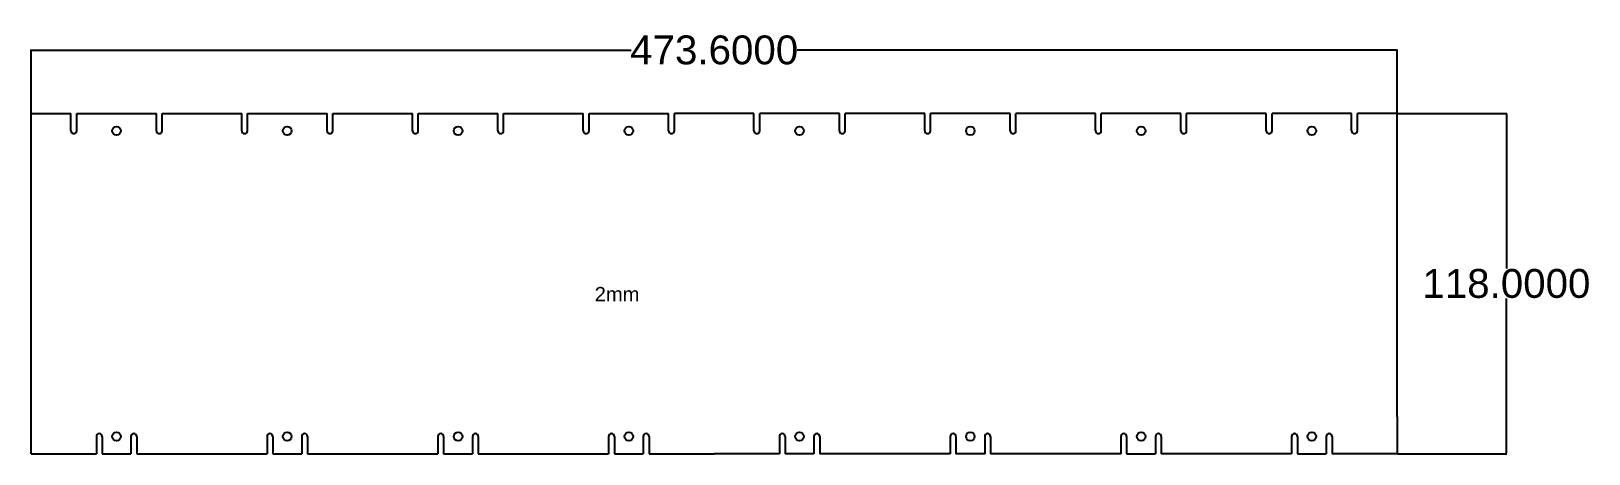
# Model space of a CAD drawing. Header units: inches. Extents: x 12820 to 13360, y 3305 to 3451.
import ezdxf

# ---------------------------------------------------------------- set-up
doc = ezdxf.new("R2010")
doc.units = ezdxf.units.IN
doc.header["$MEASUREMENT"] = 0
doc.styles.get("Standard").update_dxf_attribs({"font": 'arial.ttf'})
doc.dimstyles.get("Standard").update_dxf_attribs({"dimtxt": 0.18, "dimasz": 0.18, "dimexe": 0.18, "dimexo": 0.0625, "dimgap": 0.09, "dimtad": 0, "dimtih": 1, "dimtoh": 1, "dimdec": 4, "dimzin": 0, "dimdsep": 46, "dimtxsty": 'Standard', "dimcen": 0.09, "dimadec": 0, "dimazin": 0, "dimtfac": 1, "dimtdec": 4, "dimtofl": 0, "dimtmove": 0, "dimatfit": 3, "dimfxl": 0, "dimtolj": 1, "dimtzin": 0, "dimarcsym": 0})

# ---------------------------------------------------------------- blocks, each defined once
blk = doc.blocks.new('*D4')
at = {"color": 0, "lineweight": -2}
for p, q in [((13293.62, 3422.86), (13331.59, 3422.86)), ((13331.41, 3422.68), (13331.41, 3369.06)), ((13331.41, 3305.04), (13331.41, 3358.67)), ((13293.62, 3304.86), (13331.59, 3304.86))]:
    blk.add_line(p, q, dxfattribs=at)
at = {"color": 0}
for points in [[(13331.38, 3422.68), (13331.44, 3422.68), (13331.41, 3422.86)], [(13331.38, 3305.04), (13331.44, 3305.04), (13331.41, 3304.86)]]:
    blk.add_solid(points, dxfattribs=at)
at = {"layer": 'Defpoints', "color": 0}
for p in [(13293.56, 3422.86), (13293.56, 3304.86), (13331.41, 3304.86)]:
    blk.add_point(p, dxfattribs=at)
at = {"color": 0, "insert": (13331.41, 3363.86), "char_height": 10, "attachment_point": 5}
blk.add_mtext('\\A1;118.0000', dxfattribs=at)
blk = doc.blocks.new('*D5')
at = {"color": 0, "lineweight": -2}
for p, q in [((12819.96, 3422.92), (12819.96, 3445)), ((12820.14, 3444.82), (13027.96, 3444.82)), ((13293.38, 3444.82), (13085.56, 3444.82)), ((13293.56, 3422.92), (13293.56, 3445))]:
    blk.add_line(p, q, dxfattribs=at)
at = {"color": 0}
for points in [[(12820.14, 3444.85), (12820.14, 3444.79), (12819.96, 3444.82)], [(13293.38, 3444.85), (13293.38, 3444.79), (13293.56, 3444.82)]]:
    blk.add_solid(points, dxfattribs=at)
at = {"layer": 'Defpoints', "color": 0}
for p in [(13293.56, 3444.82), (12819.96, 3422.86), (13293.56, 3422.86)]:
    blk.add_point(p, dxfattribs=at)
at = {"color": 0, "insert": (13056.76, 3444.82), "char_height": 10, "attachment_point": 5}
blk.add_mtext('\\A1;473.6000', dxfattribs=at)

msp = doc.modelspace()

# ---------------------------------------------------------------- linework, layer by layer
for p, q in [((12819.95758, 3304.86249), (12819.95758, 3422.86249)), ((12819.95758, 3422.86249), (12833.75758, 3422.86249)), ((12833.75758, 3416.86251), (12833.75758, 3422.86249)), ((12835.75758, 3416.86251), (12835.75758, 3422.86249)), ((12835.75758, 3422.86249), (12863.35758, 3422.86249)), ((12863.35758, 3416.86251), (12863.35758, 3422.86249)), ((12865.35758, 3416.86251), (12865.35758, 3422.86249)), ((12865.35758, 3422.86249), (12892.95758, 3422.86249)), ((12892.95758, 3416.86251), (12892.95758, 3422.86249)), ((12894.95758, 3416.86251), (12894.95758, 3422.86249)), ((12894.95758, 3422.86249), (12922.55758, 3422.86249)), ((12922.55758, 3416.86251), (12922.55758, 3422.86249)), ((12924.55758, 3416.86251), (12924.55758, 3422.86249)), ((12924.55758, 3422.86249), (12952.15758, 3422.86249)), ((12952.15758, 3416.86251), (12952.15758, 3422.86249)), ((12954.15758, 3416.86251), (12954.15758, 3422.86249)), ((12954.15758, 3422.86249), (12981.75758, 3422.86249)), ((12981.75758, 3416.86251), (12981.75758, 3422.86249)), ((12983.75758, 3416.86251), (12983.75758, 3422.86249)), ((12983.75758, 3422.86249), (13011.35758, 3422.86249)), ((13011.35758, 3416.86251), (13011.35758, 3422.86249)), ((13013.35758, 3416.86251), (13013.35758, 3422.86249)), ((13013.35758, 3422.86249), (13040.95758, 3422.86249)), ((13040.95758, 3416.86251), (13040.95758, 3422.86249)), ((13042.95758, 3416.86251), (13042.95758, 3422.86249)), ((13070.55758, 3422.86249), (13042.95758, 3422.86249)), ((13070.55758, 3416.86251), (13070.55758, 3422.86249)), ((13072.55758, 3416.86251), (13072.55758, 3422.86249)), ((13100.15758, 3422.86249), (13072.55758, 3422.86249)), ((13100.15758, 3416.86251), (13100.15758, 3422.86249)), ((13102.15758, 3416.86251), (13102.15758, 3422.86249)), ((13129.75758, 3422.86249), (13102.15758, 3422.86249)), ((13129.75758, 3416.86251), (13129.75758, 3422.86249)), ((13131.75758, 3416.86251), (13131.75758, 3422.86249)), ((13159.35758, 3422.86249), (13131.75758, 3422.86249)), ((13159.35758, 3416.86251), (13159.35758, 3422.86249)), ((13161.35758, 3416.86251), (13161.35758, 3422.86249)), ((13188.95758, 3422.86249), (13161.35758, 3422.86249)), ((13188.95758, 3416.86251), (13188.95758, 3422.86249)), ((13190.95758, 3416.86251), (13190.95758, 3422.86249)), ((13218.55758, 3422.86249), (13190.95758, 3422.86249)), ((13218.55758, 3416.86251), (13218.55758, 3422.86249)), ((13220.55758, 3416.86251), (13220.55758, 3422.86249)), ((13248.15758, 3422.86249), (13220.55758, 3422.86249)), ((13248.15758, 3416.86251), (13248.15758, 3422.86249)), ((13250.15758, 3416.86251), (13250.15758, 3422.86249)), ((13277.75758, 3422.86249), (13250.15758, 3422.86249)), ((13277.75758, 3416.86251), (13277.75758, 3422.86249)), ((13279.75758, 3416.86251), (13279.75758, 3422.86249)), ((13293.55758, 3422.86249), (13279.75758, 3422.86249)), ((13293.55758, 3409.86249), (13293.55758, 3422.86249)), ((13293.55758, 3317.86249), (13293.55758, 3409.86249)), ((13293.55758, 3317.86249), (13293.55758, 3304.86249)), ((12842.55758, 3310.86247), (12842.55758, 3304.86249)), ((12844.55758, 3310.86247), (12844.55758, 3304.86249)), ((12854.55758, 3310.86247), (12854.55758, 3304.86249)), ((12856.55758, 3310.86247), (12856.55758, 3304.86249)), ((12901.75758, 3310.86247), (12901.75758, 3304.86249)), ((12903.75758, 3310.86247), (12903.75758, 3304.86249)), ((12913.75758, 3310.86247), (12913.75758, 3304.86249)), ((12915.75758, 3310.86247), (12915.75758, 3304.86249)), ((12960.95758, 3310.86247), (12960.95758, 3304.86249)), ((12962.95758, 3310.86247), (12962.95758, 3304.86249)), ((12972.95758, 3310.86247), (12972.95758, 3304.86249)), ((12974.95758, 3310.86247), (12974.95758, 3304.86249)), ((13020.15758, 3310.86247), (13020.15758, 3304.86249)), ((13022.15758, 3310.86247), (13022.15758, 3304.86249)), ((13032.15758, 3310.86247), (13032.15758, 3304.86249)), ((13034.15758, 3310.86247), (13034.15758, 3304.86249)), ((13079.35758, 3310.86247), (13079.35758, 3304.86249)), ((13081.35758, 3310.86247), (13081.35758, 3304.86249)), ((13091.35758, 3310.86247), (13091.35758, 3304.86249)), ((13093.35758, 3310.86247), (13093.35758, 3304.86249)), ((13138.55758, 3310.86247), (13138.55758, 3304.86249)), ((13140.55758, 3310.86247), (13140.55758, 3304.86249)), ((13150.55758, 3310.86247), (13150.55758, 3304.86249)), ((13152.55758, 3310.86247), (13152.55758, 3304.86249)), ((13197.75758, 3310.86247), (13197.75758, 3304.86249)), ((13199.75758, 3310.86247), (13199.75758, 3304.86249)), ((13209.75758, 3310.86247), (13209.75758, 3304.86249)), ((13211.75758, 3310.86247), (13211.75758, 3304.86249)), ((13256.95758, 3310.86247), (13256.95758, 3304.86249)), ((13258.95758, 3310.86247), (13258.95758, 3304.86249)), ((13268.95758, 3310.86247), (13268.95758, 3304.86249)), ((13270.95758, 3310.86247), (13270.95758, 3304.86249)), ((12819.95758, 3304.86249), (12842.55758, 3304.86249)), ((12844.55758, 3304.86249), (12854.55758, 3304.86249)), ((12856.55758, 3304.86249), (12901.75758, 3304.86249)), ((12903.75758, 3304.86249), (12913.75758, 3304.86249)), ((12915.75758, 3304.86249), (12960.95758, 3304.86249)), ((12962.95758, 3304.86249), (12972.95758, 3304.86249)), ((12974.95758, 3304.86249), (13020.15758, 3304.86249)), ((13022.15758, 3304.86249), (13032.15758, 3304.86249)), ((13034.15758, 3304.86249), (13056.75758, 3304.86249)), ((13079.35758, 3304.86249), (13056.75758, 3304.86249)), ((13091.35758, 3304.86249), (13081.35758, 3304.86249)), ((13138.55758, 3304.86249), (13093.35758, 3304.86249)), ((13150.55758, 3304.86249), (13140.55758, 3304.86249)), ((13197.75758, 3304.86249), (13152.55758, 3304.86249)), ((13199.75758, 3304.86249), (13209.75758, 3304.86249)), ((13256.95758, 3304.86249), (13211.75758, 3304.86249)), ((13258.95758, 3304.86249), (13268.95758, 3304.86249)), ((13293.55758, 3304.86249), (13270.95758, 3304.86249))]:
    msp.add_line(p, q)
for centre in [(12849.55758, 3416.86251), (12908.75758, 3416.86251), (12967.95758, 3416.86251), (13027.15758, 3416.86251), (13086.35758, 3416.86251), (13145.55758, 3416.86251), (13204.75758, 3416.86251), (13263.95758, 3416.86251), (12849.55758, 3310.86247), (12908.75758, 3310.86247), (12967.95758, 3310.86247), (13027.15758, 3310.86247), (13086.35758, 3310.86247), (13145.55758, 3310.86247), (13204.75758, 3310.86247), (13263.95758, 3310.86247)]:
    msp.add_circle(centre, 1.5)
for centre, start, end in [((12834.75758, 3416.86251), 180, 0), ((12864.35758, 3416.86251), 180, 0), ((12893.95758, 3416.86251), 180, 0), ((12923.55758, 3416.86251), 180, 0), ((12953.15758, 3416.86251), 180, 0), ((12982.75758, 3416.86251), 180, 0), ((13012.35758, 3416.86251), 180, 0), ((13041.95758, 3416.86251), 180, 0), ((13071.55758, 3416.86251), 180, 0), ((13101.15758, 3416.86251), 180, 0), ((13130.75758, 3416.86251), 180, 0), ((13160.35758, 3416.86251), 180, 0), ((13189.95758, 3416.86251), 180, 0), ((13219.55758, 3416.86251), 180, 0), ((13249.15758, 3416.86251), 180, 0), ((13278.75758, 3416.86251), 180, 0), ((12843.55758, 3310.86247), 0, 180), ((12855.55758, 3310.86247), 0, 180), ((12902.75758, 3310.86247), 0, 180), ((12914.75758, 3310.86247), 0, 180), ((12961.95758, 3310.86247), 0, 180), ((12973.95758, 3310.86247), 0, 180), ((13021.15758, 3310.86247), 0, 180), ((13033.15758, 3310.86247), 0, 180), ((13080.35758, 3310.86247), 0, 180), ((13092.35758, 3310.86247), 0, 180), ((13139.55758, 3310.86247), 0, 180), ((13151.55758, 3310.86247), 0, 180), ((13198.75758, 3310.86247), 0, 180), ((13210.75758, 3310.86247), 0, 180), ((13257.95758, 3310.86247), 0, 180), ((13269.95758, 3310.86247), 0, 180)]:
    msp.add_arc(centre, 1, start, end)

# ---------------------------------------------------------------- texts
at = {"insert": (13015.32389, 3362.71152), "char_height": 5, "attachment_point": 1}
msp.add_mtext_dynamic_manual_height_columns('2mm', width=148.1551549, gutter_width=25, heights=[0], dxfattribs=at)

# ---------------------------------------------------------------- dimensions: what is measured, and where the dimension line sits
dim = msp.add_linear_dim(base=(13293.55758, 3444.81737), p1=(12819.95758, 3422.86249), p2=(13293.55758, 3422.86249), dimstyle='Standard', override={"dimtxt": 10})
dim.commit()
dim.dimension.update_dxf_attribs({"geometry": '*D5', "text_midpoint": (13056.75758, 3444.81737)})
dim = msp.add_linear_dim(base=(13331.40569, 3304.86249), p1=(13293.55758, 3422.86249), p2=(13293.55758, 3304.86249), angle=90, dimstyle='Standard', override={"dimtxt": 10})
dim.commit()
dim.dimension.update_dxf_attribs({"geometry": '*D4', "text_midpoint": (13331.40569, 3363.86249)})

doc.saveas('drawing.dxf')
